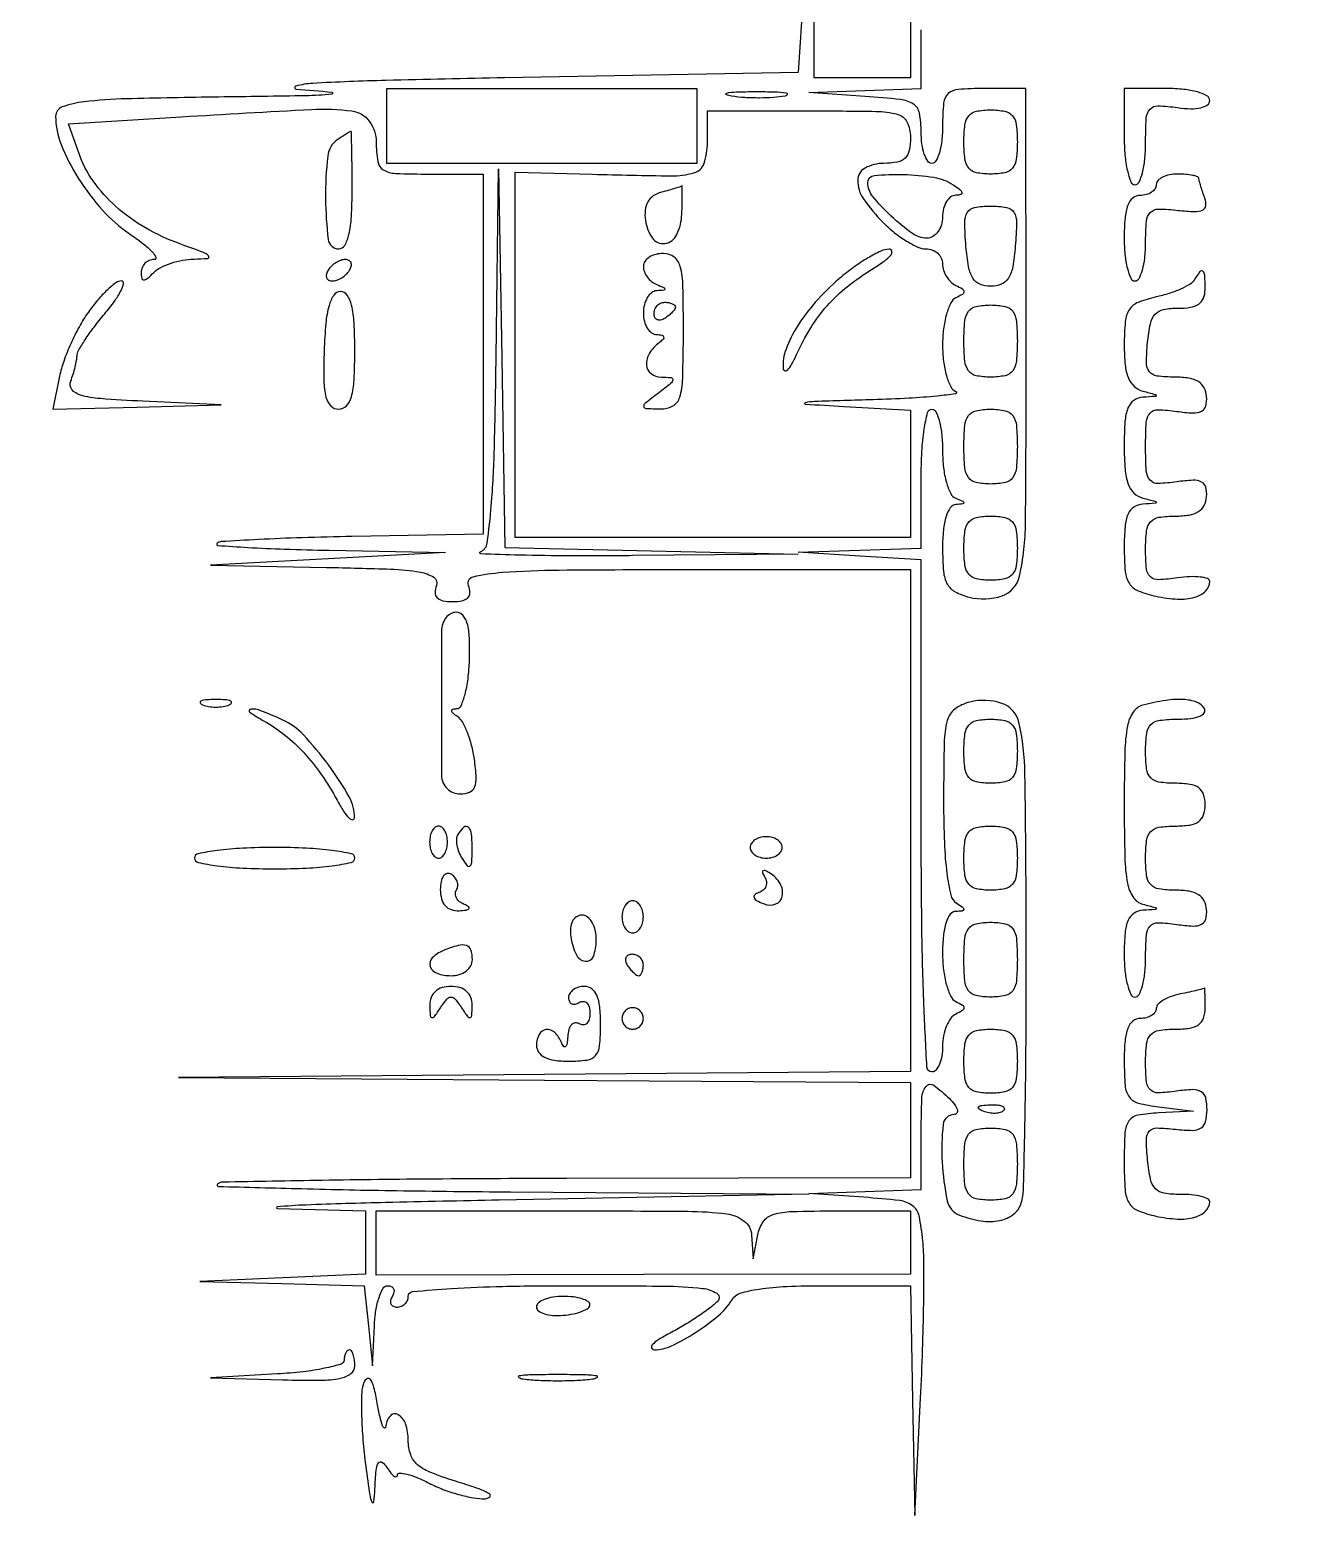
# Model space of a CAD drawing. Extents: x 23 to 255, y 40 to 184.
# Drawn here: x 128.56 to 138.64, y 136.84 to 148.77 of the extents above; entities that cross this region are included whole.
import ezdxf

# ---------------------------------------------------------------- set-up
doc = ezdxf.new("R2010")
doc.units = 0
doc.header["$MEASUREMENT"] = 0

msp = doc.modelspace()

# ---------------------------------------------------------------- linework, layer by layer
for points in [[(207.919475, 175.632891, 0.000007), (191.762556, 175.634099, 0.00002), (173.0434, 175.634494, 0.000013), (151.49745, 175.633531), (95.9364, 175.6296)], [(134.666663, 148.832006), (134.6409, 148.4307), (132.3144, 148.388322, 0.001812), (131.376456, 148.367837, 0.007068), (130.79683, 148.344875, 0.057372), (130.662286, 148.322008, 0.838132), (130.6647, 148.299597, -0.008684), (130.94675, 148.275355, -0.901934), (130.946749, 148.259135, -0.021417), (130.740838, 148.246739, -0.001026), (130.05135, 148.236225, 0.002885), (129.321576, 148.222382, 0.023194), (128.98674, 148.19853, 0.056655), (128.813183, 148.157767, 0.316726), (128.7612, 148.083936, 0.096512), (128.804748, 147.860427, 0.043852), (128.940888, 147.59407, 0.042803), (129.131224, 147.34145, 0.060747), (129.342829, 147.156534, -0.014929), (129.452434, 147.077172, -0.036493), (129.526661, 147.010811, -0.093403), (129.554466, 146.968561, -0.535509), (129.542239, 146.9502, 0.096371), (129.502453, 146.94246, 0.097278), (129.46862, 146.920378, 0.098547), (129.445968, 146.88742, 0.101772), (129.438, 146.84868, 0.051663), (129.442756, 146.802776, 0.354955), (129.45915, 146.78946, 0.180052), (129.486952, 146.799807, 0.018208), (129.53952, 146.84868, -0.079815), (129.593771, 146.887913, -0.036649), (129.674589, 146.921469, -0.035096), (129.766726, 146.945008, -0.040709), (129.85677, 146.953913, 0.018193), (129.965265, 146.959734, 0.620691), (129.972494, 146.978379, 0.118235), (129.931133, 147.006328, 0.004096), (129.747229, 147.073602, -0.04518), (129.472068, 147.200729, -0.05205), (129.238036, 147.370328, -0.055919), (129.058282, 147.572012, -0.07032), (128.943759, 147.794243), (128.863194, 148.025352), (129.755958, 148.079976, -0.002322), (130.787722, 148.138298, -0.045075), (131.107001, 148.126075, -0.203212), (131.244534, 148.045618, -0.161511), (131.2992, 147.8808, 0.0387), (131.31113, 147.726892, 0.222479), (131.3556, 147.66084, 0.126045), (131.451481, 147.632264, 0.009722), (131.7222, 147.627), (132.1452, 147.627), (132.1452, 146.202409), (132.1452, 144.777817), (131.110148, 144.758456, 0.003239), (130.710752, 144.748397, 0.005117), (130.368406, 144.734047, 0.001502), (130.072335, 144.717708, 0.183846), (130.038548, 144.702548, 0.643167), (130.044199, 144.687429, 0.002496), (130.284029, 144.671824, 0.00669), (130.573888, 144.658305, 0.00378), (130.92555, 144.649277), (131.8491, 144.632554), (130.9185, 144.5814), (129.9879, 144.530246), (130.906401, 144.513523, -0.004146), (131.41304, 144.500096, -0.032225), (131.648277, 144.47668, -0.103006), (131.75483, 144.435483, -0.354576), (131.776206, 144.3699, 0.089031), (131.765376, 144.313223, 0.20183), (131.781541, 144.273569, 0.151546), (131.826132, 144.250094, 0.04598), (131.903106, 144.243, 0.04598), (131.980081, 144.250094, 0.151546), (132.024672, 144.273569, 0.20183), (132.040837, 144.313223, 0.089031), (132.030006, 144.3699, -0.456335), (132.067383, 144.440006, -0.037854), (132.298476, 144.474718, -0.016446), (132.748018, 144.492949, -0.001911), (133.755255, 144.4968), (135.5292, 144.4968), (135.5292, 142.509811), (135.5292, 140.522821), (132.63165, 140.499413), (129.7341, 140.476004), (132.63165, 140.456002), (135.5292, 140.436), (135.5292, 140.058792), (135.5292, 139.681583), (132.806821, 139.677013, 0.001415), (131.760107, 139.672293, 0.002307), (130.872033, 139.661677, 0.000304), (130.083022, 139.648123, 0.194295), (130.043221, 139.631221, 0.65816), (130.049999, 139.614192, 0.000451), (130.707873, 139.59647, 0.002826), (131.460935, 139.581122, 0.00165), (132.36375, 139.570806), (134.7255, 139.551611), (132.2721, 139.5054, 0.001211), (131.373833, 139.486303, 0.003391), (130.744409, 139.467125, 0.014579), (130.516243, 139.451953, 0.940295), (130.51665, 139.439994), (131.2146, 139.4208), (131.2146, 139.170559), (131.2146, 138.920317), (130.55895, 138.891484), (129.9033, 138.862651), (130.553843, 138.845625), (131.204386, 138.8286), (131.237572, 138.51135), (131.270757, 138.1941), (131.284978, 138.51135, -0.026623), (131.296933, 138.632903, -0.041269), (131.32134, 138.735408, -0.049471), (131.353274, 138.807864, -0.27053), (131.388793, 138.8286, -0.108972), (131.418821, 138.821977, -0.182303), (131.436709, 138.803749, -0.161196), (131.439341, 138.776326, -0.082592), (131.4261, 138.744, 0.082592), (131.412859, 138.711674, 0.161196), (131.415491, 138.684251, 0.182303), (131.433379, 138.666023, 0.108972), (131.463407, 138.6594, 0.093332), (131.497607, 138.66584, 0.09642), (131.526682, 138.684251, 0.099167), (131.546142, 138.71172, 0.105053), (131.553, 138.744, -0.387722), (131.587508, 138.781811, -0.006413), (131.895932, 138.80606, -0.011495), (132.299728, 138.823289, -0.004913), (132.840129, 138.8286, -0.002395), (133.575125, 138.825079, -0.023751), (133.883152, 138.807479, -0.115037), (133.996718, 138.768119, -0.483299), (134.003379, 138.706517, -0.033782), (133.938355, 138.650564, -0.013073), (133.841336, 138.581756, -0.012873), (133.731952, 138.512416, -0.015539), (133.6257, 138.453238, 0.019013), (133.536168, 138.402554, 0.065122), (133.484414, 138.360428, 0.299382), (133.479988, 138.335504, 0.298614), (133.501126, 138.321521, 0.113203), (133.636698, 138.352039, 0.031336), (133.828402, 138.459147, 0.032327), (134.009487, 138.593074, 0.080528), (134.116354, 138.717744, -0.184304), (134.182037, 138.768545, -0.036307), (134.330055, 138.801837, -0.02718), (134.547766, 138.822429, -0.00999), (134.856604, 138.8286), (135.5292, 138.8286), (135.545923, 137.91915), (135.562646, 137.0097), (135.609373, 137.9403, 0.004381), (135.625085, 138.319542, 0.004727), (135.633667, 138.689516, 0.004472), (135.635188, 139.006967, 0.022563), (135.626458, 139.184023, 0.026866), (135.59712, 139.380659, 0.185197), (135.545533, 139.461485, 0.13111), (135.443773, 139.501629, 0.011123), (135.161158, 139.527924), (134.7255, 139.558701), (135.16965, 139.57435), (135.6138, 139.59), (135.6138, 140.013, -0.009152), (135.619289, 140.312834, -0.153732), (135.652144, 140.405219, -0.407189), (135.713276, 140.4145, -0.040693), (135.837386, 140.3091, -0.034046), (135.879974, 140.26028, -0.093008), (135.900383, 140.219477, -0.226652), (135.896046, 140.193829, -0.244067), (135.873643, 140.1822, 0.384073), (135.787547, 140.104622, 0.039589), (135.780153, 139.807188, 0.038192), (135.820419, 139.500691, 0.254653), (135.916819, 139.387551, 0.052537), (136.088157, 139.341709, 0.088052), (136.236781, 139.344563, 0.117631), (136.346075, 139.39456, 0.157521), (136.406792, 139.48425, 0.064554), (136.423948, 139.594994, 0.001396), (136.436006, 140.143536, 0.003178), (136.444255, 140.786355, 0.002137), (136.445871, 141.520729, 0.002659), (136.435826, 142.879717, 0.053895), (136.386381, 143.288412, 0.259612), (136.251168, 143.437663, 0.144136), (135.998541, 143.447874, 0.100256), (135.880538, 143.391489, 0.168731), (135.820041, 143.301309, 0.05951), (135.795867, 143.126864, 0.004705), (135.79146, 142.658578, 0.009425), (135.797569, 142.334498, 0.022063), (135.817373, 142.092988, 0.024407), (135.847759, 141.920869, 0.197773), (135.89298, 141.856724, -0.016), (135.942111, 141.823239, -0.256603), (135.950348, 141.805662, -0.364595), (135.939122, 141.793932, -0.023982), (135.88875, 141.790895, 0.235539), (135.844489, 141.768139, 0.081543), (135.810983, 141.702264, 0.053138), (135.789676, 141.598026, 0.023867), (135.783, 141.45825, 0.029693), (135.790758, 141.327724, 0.03807), (135.81405, 141.2097, 0.041955), (135.84791, 141.118307, 0.175648), (135.88875, 141.07755, -0.029131), (135.940142, 141.049816, -0.260055), (135.9522, 141.0282, -0.260055), (135.940142, 141.006584, -0.029131), (135.88875, 140.97885, 0.128732), (135.848207, 140.945205, 0.056878), (135.814064, 140.883939, 0.051009), (135.790839, 140.806917, 0.047769), (135.783, 140.72505, -0.039486), (135.776808, 140.646764, -0.058687), (135.758149, 140.580657, -0.077179), (135.730779, 140.535653, -0.221088), (135.6984, 140.5206, -0.398671), (135.65917, 140.557791, -0.002906), (135.635833, 141.048295, -0.007474), (135.618933, 141.679209, -0.002958), (135.6138, 142.546778), (135.6138, 144.572956), (135.12735, 144.603482), (134.6409, 144.634007), (135.12735, 144.650003), (135.6138, 144.666), (135.6138, 145.2159, -0.013867), (135.619752, 145.430494, -0.024301), (135.638204, 145.607175, -0.022017), (135.664515, 145.739227, -0.345347), (135.6984, 145.7658, -0.293108), (135.731131, 145.744809, -0.045113), (135.758149, 145.668466, -0.038411), (135.776874, 145.561432, -0.024107), (135.783, 145.43445, 0.028929), (135.790626, 145.30276, 0.039986), (135.813624, 145.186697, 0.045662), (135.847386, 145.098819, 0.184347), (135.88875, 145.060429, -0.009076), (135.94457, 145.036718, -0.295955), (135.9522, 145.024956, -0.382689), (135.944027, 145.015842, -0.011437), (135.88875, 145.011079, 0.23156), (135.844674, 144.985949, 0.074851), (135.81121, 144.916338, 0.050797), (135.789768, 144.809004, 0.023921), (135.783, 144.667612, 0.021043), (135.790831, 144.481614, 0.10351), (135.820751, 144.381516, 0.148456), (135.882455, 144.320559, 0.059731), (135.994311, 144.277788, 0.145281), (136.253893, 144.288863, 0.261102), (136.391781, 144.44331, 0.052507), (136.440028, 144.868089, 0.002471), (136.444696, 146.3108), (136.441295, 148.3038), (136.112147, 148.3038, 0.016914), (135.906176, 148.296831, 0.167785), (135.827661, 148.263624, 0.189214), (135.791269, 148.19094, 0.022552), (135.783, 148.0077, -0.027026), (135.776863, 147.894242, -0.042582), (135.758149, 147.798579, -0.052312), (135.73103, 147.731235, -0.277684), (135.6984, 147.7116, -0.252266), (135.665904, 147.72911, -0.063911), (135.638651, 147.784855, -0.049617), (135.619959, 147.865449, -0.0322), (135.6138, 147.960979, 0.046017), (135.60008, 148.109742, 0.208872), (135.552346, 148.180152, 0.113912), (135.448914, 148.216317, 0.009919), (135.16965, 148.241429), (134.7255, 148.272501), (135.16965, 148.28815), (135.6138, 148.3038), (135.6138, 148.7691, -0.011748)]]:
    msp.add_lwpolyline(points, format="xyb")
for points in [[(135.5292, 148.8114), (135.5292, 148.3884), (135.1485, 148.3884), (134.7678, 148.3884), (134.7678, 148.8114), (134.7678, 149.2344), (135.1485, 149.2344), (135.5292, 149.2344)], [(133.8372, 148.0077), (133.8372, 147.7116), (132.6105, 147.7116), (131.3838, 147.7116), (131.3838, 148.0077), (131.3838, 148.3038), (132.6105, 148.3038), (133.8372, 148.3038)]]:
    msp.add_lwpolyline(points, close=True)
for points in [[(134.536313, 148.244247, -0.031163), (134.447125, 148.232738, -0.015827), (134.334017, 148.228848, -0.015659), (134.216647, 148.232204, -0.022548), (134.113313, 148.243093, -0.075924), (134.070842, 148.256307, -0.720633), (134.072439, 148.268402, -0.040183), (134.151211, 148.277127, -0.006817), (134.3025, 148.279603, -0.00738), (134.454533, 148.277774, -0.030832), (134.54567, 148.269694, -0.49082), (134.552551, 148.257339, -0.248898)], [(137.2212, 147.9231, 0.020945), (137.227315, 147.777186, 0.033738), (137.246051, 147.654231, 0.036969), (137.272932, 147.564991, 0.31052), (137.3058, 147.5424, 0.290017), (137.338509, 147.563115, 0.04656), (137.365549, 147.637501, 0.039243), (137.384272, 147.742082, 0.024682), (137.3904, 147.866148, -0.014306), (137.39618, 148.068104, -0.168501), (137.425697, 148.13969, -0.22433), (137.489124, 148.166843, -0.027223), (137.6442, 148.152646, 0.029763), (137.747729, 148.143697, 0.061942), (137.828231, 148.151532, 0.09802), (137.87961, 148.17424, 0.244511), (137.898, 148.209598, 0.276602), (137.875758, 148.246727, 0.055025), (137.800873, 148.276762, 0.042935), (137.692221, 148.297172, 0.024971), (137.5596, 148.3038), (137.2212, 148.3038)], [(135.5292, 147.919255, -0.047481), (135.519235, 147.814551, -0.15236), (135.486508, 147.753515, -0.149797), (135.424481, 147.721315, -0.045395), (135.3177, 147.7116, 0.122634), (135.169189, 147.674619, 0.275279), (135.111124, 147.578936, 0.155075), (135.15714, 147.429916, 0.044578), (135.313855, 147.242455, 0.028546), (135.40296, 147.162981, 0.030224), (135.498917, 147.095799, 0.031702), (135.588026, 147.048611, 0.106302), (135.652255, 147.0348, -0.0905), (135.70217, 147.025691, -0.095522), (135.744594, 146.999594, -0.099673), (135.77298, 146.960675, -0.108288), (135.783, 146.91495, 0.079041), (135.790875, 146.865445, 0.060848), (135.814064, 146.815809, 0.061238), (135.848309, 146.773541, 0.08292), (135.88875, 146.74575, -0.029131), (135.940142, 146.718016, -0.260055), (135.9522, 146.6964, -0.260055), (135.940142, 146.674784, -0.029131), (135.88875, 146.64705, 0.173653), (135.847945, 146.606642, 0.042679), (135.814064, 146.516933, 0.038619), (135.790766, 146.401171, 0.030361), (135.783, 146.2734, 0.029973), (135.79069, 146.14523, 0.040199), (135.81383, 146.031204, 0.045539), (135.847659, 145.944393, 0.183176), (135.88875, 145.906429, -0.760683), (135.886709, 145.888502, -0.014264), (135.739775, 145.869542, -0.011762), (135.518122, 145.852603, -0.005645), (135.2331, 145.840778, 0.000635), (134.768539, 145.826167, 0.047872), (134.694283, 145.816581, 0.865148), (134.695103, 145.806319, 0.001976), (135.00045, 145.787762), (135.5292, 145.757726), (135.5292, 145.254163), (135.5292, 144.7506), (133.9641, 144.7506), (132.399, 144.7506), (132.399, 146.196265), (132.399, 147.64193), (133.01235, 147.625407, 0.003328), (133.63296, 147.612821, 0.070986), (133.814848, 147.636251, 0.248901), (133.894711, 147.711814, 0.081473), (133.9218, 147.876955), (133.9218, 148.126909), (134.7255, 148.126909, -0.003459), (135.255089, 148.123245, -0.059823), (135.426192, 148.100294, -0.21866), (135.501336, 148.039106, -0.114715)], [(136.3752, 147.8808, -0.030103), (136.366974, 147.74429, -0.144586), (136.336425, 147.67353, -0.173074), (136.275747, 147.637708, -0.047675), (136.1637, 147.627, -0.047675), (136.051653, 147.637708, -0.173074), (135.990975, 147.67353, -0.144586), (135.960426, 147.74429, -0.030103), (135.9522, 147.8808, -0.030103), (135.960426, 148.01731, -0.144586), (135.990975, 148.08807, -0.173074), (136.051653, 148.123892, -0.047675), (136.1637, 148.1346, -0.047675), (136.275747, 148.123892, -0.173074), (136.336425, 148.08807, -0.144586), (136.366974, 148.01731, -0.030103)], [(130.994932, 147.900655, 0.221398), (130.914937, 147.768622, 0.029422), (130.898154, 147.434144, 0.028382), (130.919516, 147.10818, 0.378862), (131.002459, 147.0348, 0.271916), (131.049907, 147.062664, 0.071125), (131.082864, 147.148449, 0.042143), (131.102943, 147.290366, 0.01408), (131.10885, 147.5001, 0.00213), (131.10809, 147.678431, 0.003567), (131.105744, 147.828338, 0.000516), (131.102598, 147.960374, 0.442931), (131.098275, 147.964105, 0.104605), (131.091193, 147.961676, 0.002958), (131.063556, 147.944932, 0.005906), (131.031245, 147.924565, 0.004012)], [(133.479592, 144.644631), (134.6409, 144.618513), (133.3296, 144.606636, -0.002987), (132.833831, 144.605106, -0.005662), (132.434558, 144.610782, -0.003554), (132.126932, 144.620828, -0.807964), (132.12405, 144.637429, 0.2693), (132.178131, 144.706947, 0.013504), (132.210421, 145.004699, 0.013556), (132.234582, 145.452453, 0.00351), (132.248869, 146.1747), (132.267938, 147.6693), (132.293111, 146.170025), (132.318285, 144.670749)], [(133.557304, 147.48313, 0.086711), (133.493265, 147.45403, 0.113892), (133.44989, 147.406952, 0.103419), (133.428933, 147.341882, 0.061819), (133.430404, 147.260294, 0.118162), (133.486377, 147.118816, 0.289895), (133.585304, 147.077629, 0.244618), (133.679758, 147.149377, 0.101516), (133.718837, 147.30975, 0.003295), (133.721503, 147.398299, 0.005875), (133.722359, 147.471176, 0.002209), (133.722093, 147.531385, 0.690321), (133.718837, 147.532586, -0.137347), (133.711186, 147.527553, -0.002941), (133.667865, 147.51401, -0.00655), (133.616554, 147.499033, -0.004344)], [(135.8676, 147.5424, -0.021149), (135.920209, 147.505156, -0.167501), (135.936337, 147.480569, -0.405416), (135.927236, 147.464735, -0.066727), (135.88875, 147.459095, 0.156456), (135.848411, 147.445609, 0.095937), (135.814064, 147.408478, 0.078496), (135.790874, 147.353399, 0.060533), (135.783, 147.2886, -0.071379), (135.773722, 147.223939, -0.086688), (135.746691, 147.169103, -0.100336), (135.706531, 147.132442, -0.135793), (135.659396, 147.1194, -0.156998), (135.543974, 147.156558, -0.032471), (135.376964, 147.293788, -0.03185), (135.229548, 147.450648, -0.17441), (135.1908, 147.558352, -0.387083), (135.242995, 147.615671, -0.029277), (135.471444, 147.623664, -0.034038), (135.714046, 147.601376, -0.103889)], [(137.475, 147.5424, -0.148195), (137.465223, 147.510137, -0.098894), (137.437723, 147.482651, -0.082425), (137.396614, 147.464119, -0.064853), (137.3481, 147.4578, 0.176579), (137.290162, 147.43668, 0.128937), (137.250281, 147.38025, 0.069535), (137.227679, 147.27914, 0.020272), (137.2212, 147.1194, 0.023598), (137.227324, 146.989713, 0.037669), (137.246051, 146.880405, 0.04382), (137.273049, 146.802239, 0.295869), (137.3058, 146.781, 0.276888), (137.338425, 146.800567, 0.052681), (137.365549, 146.867494, 0.042798), (137.384262, 146.962624, 0.02718), (137.3904, 147.075448, -0.018527), (137.39703, 147.254302, -0.177013), (137.427976, 147.322771, -0.204876), (137.493347, 147.349776, -0.025879), (137.649217, 147.339761, 0.018877), (137.777989, 147.329675, 0.114335), (137.843331, 147.342057, 0.268325), (137.868139, 147.375972, 0.118971), (137.860717, 147.432932, -0.008765), (137.842601, 147.482736, -0.010391), (137.827299, 147.53041, -0.009324), (137.816018, 147.570994, -0.063207), (137.8134, 147.591619, 0.31754), (137.803673, 147.605392, 0.033708), (137.763698, 147.616607, 0.031851), (137.709054, 147.624444, 0.019696), (137.6442, 147.627, 0.048028), (137.579446, 147.620766, 0.068025), (137.524703, 147.602149, 0.088204), (137.487815, 147.574707, 0.191087)], [(136.359157, 147.05595, -0.022274), (136.338409, 146.893614, -0.095417), (136.304024, 146.802788, -0.158097), (136.248453, 146.755503, -0.098171), (136.1637, 146.7387, -0.098171), (136.078947, 146.755503, -0.158097), (136.023376, 146.802788, -0.095417), (135.988991, 146.893614, -0.022274), (135.968243, 147.05595, -0.015897), (135.958623, 147.245226, -0.14377), (135.980215, 147.324291, -0.216152), (136.037067, 147.362594, -0.041803), (136.1637, 147.3732, -0.041803), (136.290333, 147.362594, -0.216152), (136.347185, 147.324291, -0.14377), (136.368777, 147.245226, -0.015897)], [(130.9185, 146.8656, 0.076764), (130.90481, 146.83325, 0.154201), (130.906424, 146.805851, 0.186277), (130.92277, 146.787704, 0.117858), (130.950814, 146.781, 0.085235), (130.987042, 146.787221, 0.053414), (131.025922, 146.805851, 0.051777), (131.061427, 146.833238, 0.064269), (131.0877, 146.8656, 0.076764), (131.10139, 146.89795, 0.154201), (131.099776, 146.925349, 0.186277), (131.08343, 146.943496, 0.117858), (131.055386, 146.9502, 0.085235), (131.019158, 146.943979, 0.053414), (130.980278, 146.925349, 0.051777), (130.944773, 146.897962, 0.064269)], [(133.4142, 146.896821, 0.092883), (133.422084, 146.854746, 0.065508), (133.445264, 146.812446, 0.063585), (133.479521, 146.77634, 0.075428), (133.51995, 146.752429, -0.009076), (133.57577, 146.728718, -0.295955), (133.5834, 146.716956, -0.382689), (133.575227, 146.707842, -0.011437), (133.51995, 146.703079, 0.152397), (133.479587, 146.68763, 0.090607), (133.445264, 146.648659, 0.075361), (133.422077, 146.592397, 0.060192), (133.4142, 146.5272, 0.060533), (133.422074, 146.462401, 0.078496), (133.445264, 146.407322, 0.095937), (133.479611, 146.370191, 0.156456), (133.51995, 146.356705, -0.04656), (133.559562, 146.352518, -0.268886), (133.574732, 146.339113, -0.273631), (133.570504, 146.31951, -0.047673), (133.5411, 146.293255, 0.093315), (133.462647, 146.209222, 0.157279), (133.438732, 146.116715, 0.216934), (133.475289, 146.047556, 0.165816), (133.55727, 146.0196, -0.024793), (133.633682, 146.015809, -0.434721), (133.647177, 145.998111, -0.182507), (133.630056, 145.96887, -0.008124), (133.53612, 145.895391, 0.005122), (133.4272, 145.81124, 0.259902), (133.417215, 145.787235, 0.367859), (133.433415, 145.772098, 0.007853), (133.550695, 145.768491, 0.130313), (133.648407, 145.792829, 0.197824), (133.702519, 145.86017, 0.065023), (133.725816, 146.007872, 0.005887), (133.731357, 146.382171, 0.006453), (133.727825, 146.739692, 0.056964), (133.706353, 146.895914, 0.167189), (133.657716, 146.969874, 0.165942), (133.573712, 146.998543, 0.061905), (133.512719, 146.990962, 0.080267), (133.461057, 146.968662, 0.097836), (133.426478, 146.935616, 0.154464)], [(134.966683, 146.799874, 0.031938), (134.778411, 146.614801, 0.042583), (134.634309, 146.423264, 0.049287), (134.544135, 146.241895, 0.106537), (134.520871, 146.088612, 0.284922), (134.533755, 146.070442, 0.309202), (134.55477, 146.074721, 0.067717), (134.587993, 146.119818, 0.019472), (134.626621, 146.197633, -0.033185), (134.73905, 146.409344, -0.043226), (134.870207, 146.585164, -0.042651), (135.031132, 146.737573, -0.031064), (135.2331, 146.878994, 0.019939), (135.322545, 146.938705, 0.062722), (135.375069, 146.98801, 0.251497), (135.380903, 147.016943, 0.334839), (135.36, 147.032208, 0.105989), (135.294193, 147.017033, 0.023939), (135.192117, 146.963152, 0.02377), (135.077991, 146.888203, 0.021092)], [(137.775123, 146.787509, -0.122871), (137.740536, 146.753789, -0.027635), (137.666768, 146.716045, -0.027053), (137.574358, 146.680883, -0.023326), (137.47403, 146.653887, 0.039207), (137.332483, 146.610941, 0.154199), (137.262388, 146.55438, 0.125), (137.229506, 146.460577, 0.022116), (137.2212, 146.272881, 0.024279), (137.228821, 146.116022, 0.072386), (137.254485, 146.011882, 0.112152), (137.300486, 145.945994, 0.121165), (137.36925, 145.908717, -0.001923), (137.468755, 145.882304, -0.339035), (137.475, 145.874153, -0.392517), (137.468565, 145.867219, -0.002113), (137.36925, 145.860214, 0.136893), (137.297019, 145.834802, 0.14927), (137.251265, 145.776341, 0.07576), (137.227475, 145.668169, 0.016315), (137.2212, 145.475903, 0.018745), (137.228191, 145.289483, 0.067374), (137.252896, 145.1733, 0.114989), (137.29863, 145.102423, 0.129003), (137.36925, 145.062717, -0.001923), (137.468755, 145.036304, -0.339035), (137.475, 145.028153, -0.392517), (137.468565, 145.021219, -0.002113), (137.36925, 145.014214, 0.127704), (137.298282, 144.990678, 0.14793), (137.252416, 144.936535, 0.082167), (137.227937, 144.838674, 0.02029), (137.2212, 144.672722, 0.021178), (137.229337, 144.480684, 0.123637), (137.261928, 144.38576, 0.155897), (137.331685, 144.328801, 0.039829), (137.472936, 144.285753, 0.040566), (137.643903, 144.262511, 0.080715), (137.779405, 144.277073, 0.125503), (137.865557, 144.326153, 0.203559), (137.898, 144.402541, 0.326462), (137.881446, 144.425192, 0.050004), (137.823446, 144.437473, 0.039932), (137.741496, 144.439843, 0.023709), (137.6442, 144.430246, -0.024776), (137.493634, 144.415719, -0.196082), (137.428938, 144.438648, -0.189924), (137.397579, 144.500757, -0.02305), (137.3904, 144.656398, -0.027839), (137.398613, 144.8038, -0.155953), (137.430483, 144.875024, -0.174884), (137.495574, 144.910109, -0.037044), (137.626197, 144.9198, 0.038888), (137.735591, 144.928321, 0.100388), (137.809492, 144.955765, 0.135344), (137.853823, 145.003729, 0.100794), (137.873564, 145.073404, 0.082422), (137.866854, 145.148357, 0.217179), (137.833673, 145.189265, 0.128885), (137.765969, 145.20336, 0.02366), (137.637767, 145.190702, -0.028813), (137.488435, 145.177509, -0.22255), (137.425708, 145.204582, -0.167674), (137.396313, 145.275464, -0.015217), (137.3904, 145.4697, -0.015217), (137.396313, 145.663936, -0.167674), (137.425708, 145.734818, -0.22255), (137.488435, 145.761891, -0.028813), (137.637767, 145.748698, 0.02366), (137.765969, 145.73604, 0.128885), (137.833673, 145.750135, 0.217179), (137.866854, 145.791043, 0.082422), (137.873564, 145.865996, 0.101649), (137.853585, 145.936058, 0.136917), (137.808729, 145.983964, 0.099694), (137.733473, 146.011212, 0.037182), (137.620837, 146.0196, -0.031232), (137.481791, 146.028294, -0.198306), (137.421481, 146.062539, -0.169653), (137.397653, 146.13285, -0.021693), (137.40619, 146.29455, -0.027822), (137.428788, 146.442323, -0.130643), (137.467155, 146.518381, -0.165134), (137.532941, 146.55574, -0.051986), (137.647221, 146.56551, 0.043002), (137.74586, 146.572163, 0.113173), (137.811306, 146.598204, 0.147921), (137.848574, 146.644955, 0.095108), (137.861743, 146.71356, 0.010602), (137.859348, 146.826474, 0.208375), (137.84447, 146.857019, 0.430938), (137.821131, 146.854509, 0.024082)], [(129.02007, 146.53432, 0.029539), (128.94898, 146.420858, 0.019692), (128.880687, 146.283457, 0.019852), (128.824808, 146.144443, 0.036292), (128.792234, 146.02672), (128.74005, 145.7658), (129.406275, 145.78261), (130.0725, 145.79942), (129.45158, 145.828769, -0.006797), (129.115699, 145.849224, -0.04945), (128.956778, 145.877035, -0.16228), (128.890135, 145.922025, -0.261111), (128.88053, 145.988078, 0.016101), (128.89962, 146.043057, 0.014747), (128.915751, 146.100775, 0.014938), (128.927083, 146.153132, 0.045852), (128.9304, 146.189228, -0.13286), (128.941524, 146.230352, -0.013886), (128.994737, 146.315967, -0.016444), (129.065541, 146.415825, -0.012464), (129.14942, 146.520709, 0.018335), (129.227461, 146.620676, 0.038726), (129.278735, 146.70454, 0.068985), (129.298362, 146.761173, 0.47281), (129.282081, 146.781, 0.16259), (129.238071, 146.7663, 0.027645), (129.169492, 146.708538, 0.027675), (129.09365, 146.628773, 0.021523)], [(130.887101, 146.2311, 0.011196), (130.884647, 145.992318, 0.057023), (130.901323, 145.860715, 0.1328), (130.939223, 145.791996, 0.203419), (131.000948, 145.7658, 0.205519), (131.062871, 145.792375, 0.122979), (131.102984, 145.863207, 0.055741), (131.124391, 145.996548, 0.011955), (131.13, 146.2311, 0.013274), (131.124194, 146.44978, 0.046751), (131.103675, 146.588809, 0.088542), (131.068352, 146.668638, 0.249383), (131.016153, 146.6964, 0.249524), (130.963715, 146.668494, 0.080705), (130.925714, 146.585984, 0.045391), (130.90017, 146.445478, 0.014112)], [(133.668, 146.574493, -0.151918), (133.662455, 146.556665, -0.038439), (133.643149, 146.532786, -0.035638), (133.615783, 146.507657, -0.029505), (133.5834, 146.4849, -0.082592), (133.551074, 146.471659, -0.161196), (133.523651, 146.474291, -0.182303), (133.505423, 146.492179, -0.108972), (133.4988, 146.522207, -0.093332), (133.50524, 146.556407, -0.09642), (133.523651, 146.585482, -0.099167), (133.55112, 146.604942, -0.105053), (133.5834, 146.6118, -0.042167), (133.615789, 146.609064, -0.061769), (133.643149, 146.600841, -0.081139), (133.661701, 146.588759, -0.210953)], [(136.3752, 146.305125, -0.023198), (136.367828, 146.146321, -0.137041), (136.338383, 146.069302, -0.185514), (136.278254, 146.031067, -0.049925), (136.1637, 146.0196, -0.049925), (136.049146, 146.031067, -0.185514), (135.989017, 146.069302, -0.137041), (135.959572, 146.146321, -0.023198), (135.9522, 146.305125, -0.023198), (135.959572, 146.463929, -0.137041), (135.989017, 146.540947, -0.185514), (136.049146, 146.579183, -0.049925), (136.1637, 146.59065, -0.049925), (136.278254, 146.579183, -0.185514), (136.338383, 146.540947, -0.137041), (136.367828, 146.463929, -0.023198)], [(136.3752, 145.4697, -0.021436), (136.368067, 145.303412, -0.13443), (136.338943, 145.22436, -0.189121), (136.278944, 145.185331, -0.050766), (136.1637, 145.1736, -0.050766), (136.048456, 145.185331, -0.189121), (135.988457, 145.22436, -0.13443), (135.959333, 145.303412, -0.021436), (135.9522, 145.4697, -0.021436), (135.959333, 145.635988, -0.13443), (135.988457, 145.71504, -0.189121), (136.048456, 145.754069, -0.050766), (136.1637, 145.7658, -0.050766), (136.278944, 145.754069, -0.189121), (136.338943, 145.71504, -0.13443), (136.368067, 145.635988, -0.021436)], [(136.3752, 144.666, -0.030103), (136.366974, 144.52949, -0.144586), (136.336425, 144.45873, -0.173074), (136.275747, 144.422908, -0.047675), (136.1637, 144.4122, -0.047675), (136.051653, 144.422908, -0.173074), (135.990975, 144.45873, -0.144586), (135.960426, 144.52949, -0.030103), (135.9522, 144.666, -0.030103), (135.960426, 144.80251, -0.144586), (135.990975, 144.87327, -0.173074), (136.051653, 144.909092, -0.047675), (136.1637, 144.9198, -0.047675), (136.275747, 144.909092, -0.173074), (136.336425, 144.87327, -0.144586), (136.366974, 144.80251, -0.030103)], [(131.816705, 144.01035, 0.000633), (131.816467, 143.927435, 0.000131), (131.816273, 143.781533, 0.000138), (131.816139, 143.612103, 0.00013), (131.816094, 143.4393, 0.00013), (131.816139, 143.266497, 0.000138), (131.816273, 143.097067, 0.000131), (131.816467, 142.951165, 0.000633), (131.816705, 142.86825, 0.094291), (131.828001, 142.810185, 0.103222), (131.859706, 142.762411, 0.102761), (131.908004, 142.731154, 0.092658), (131.966606, 142.7202, 0.098325), (132.038746, 142.734525, 0.202275), (132.078487, 142.77473, 0.110304), (132.091007, 142.851968, 0.020774), (132.076561, 142.99515, 0.027733), (132.054581, 143.10496, 0.030961), (132.021149, 143.207591, 0.032526), (131.982049, 143.29025, 0.120583), (131.943163, 143.332255, -0.028943), (131.907243, 143.359098, -0.19583), (131.897115, 143.378346, -0.363484), (131.905898, 143.391192, -0.06487), (131.93695, 143.395705, 0.295367), (131.971805, 143.418999, 0.037657), (132.002641, 143.50845, 0.034331), (132.026098, 143.631709, 0.021707), (132.037217, 143.7777, 0.016698), (132.037077, 143.956261, 0.058031), (132.019844, 144.070194, 0.112354), (131.985489, 144.134633, 0.217646), (131.933475, 144.1584, 0.126437), (131.889127, 144.147003, 0.100307), (131.851258, 144.11491, 0.089441), (131.825691, 144.066911, 0.076872)], [(129.92445, 143.425571, 0.057986), (129.972673, 143.412345, 0.037979), (130.0302, 143.407969, 0.037979), (130.087727, 143.412345, 0.057986), (130.13595, 143.425571, 0.174857), (130.153664, 143.441415, 0.447206), (130.148508, 143.455707, 0.078554), (130.105616, 143.465603, 0.017491), (130.0302, 143.468242, 0.017491), (129.954784, 143.465603, 0.078554), (129.911892, 143.455707, 0.447206), (129.906736, 143.441415, 0.174857)], [(137.36925, 143.423283, 0.185331), (137.292131, 143.367981, 0.099423), (137.247623, 143.257822, 0.040556), (137.226142, 143.053449, 0.005914), (137.2212, 142.6356, 0.005914), (137.226142, 142.217751, 0.040556), (137.247623, 142.013378, 0.099423), (137.292131, 141.903219, 0.185331), (137.36925, 141.847917, -0.001923), (137.468755, 141.821504, -0.339035), (137.475, 141.813353, -0.392517), (137.468565, 141.806419, -0.002113), (137.36925, 141.799414, 0.129135), (137.298061, 141.775582, 0.148296), (137.252216, 141.720761, 0.081121), (137.227856, 141.621272, 0.019562), (137.2212, 141.4512, 0.023598), (137.227324, 141.321513, 0.037669), (137.246051, 141.212205, 0.04382), (137.273049, 141.134039, 0.295869), (137.3058, 141.1128, 0.282171), (137.338457, 141.132824, 0.050225), (137.365549, 141.2026, 0.041363), (137.384266, 141.30136, 0.026162), (137.3904, 141.418502, -0.016308), (137.396498, 141.60541, -0.171032), (137.426152, 141.674773, -0.218487), (137.489008, 141.701184, -0.028333), (137.637767, 141.687898, 0.02366), (137.765969, 141.67524, 0.128885), (137.833673, 141.689335, 0.217179), (137.866854, 141.730243, 0.082422), (137.873564, 141.805196, 0.100794), (137.853823, 141.874871, 0.135344), (137.809492, 141.922835, 0.100388), (137.735591, 141.950279, 0.038888), (137.626197, 141.9588, -0.03666), (137.496574, 141.968317, -0.170519), (137.4312, 142.002715, -0.158121), (137.398932, 142.072154, -0.030348), (137.3904, 142.2126, -0.030345), (137.398931, 142.353027, -0.158055), (137.431189, 142.422473, -0.170539), (137.49654, 142.456878, -0.036707), (137.626071, 142.4664, 0.035785), (137.741446, 142.474668, 0.120476), (137.811134, 142.502735, 0.159823), (137.848876, 142.554373, 0.078711), (137.861743, 142.6356, 0.078711), (137.848876, 142.716827, 0.159823), (137.811134, 142.768465, 0.120476), (137.741446, 142.796532, 0.035785), (137.626071, 142.8048, -0.036707), (137.49654, 142.814322, -0.170539), (137.431189, 142.848727, -0.158055), (137.398931, 142.918173, -0.030345), (137.3904, 143.0586, -0.030851), (137.399259, 143.202044, -0.16954), (137.433116, 143.270508, -0.1661), (137.502658, 143.303798, -0.029326), (137.649193, 143.3124, 0.027979), (137.749417, 143.318013, 0.069343), (137.820505, 143.336191, 0.145541), (137.854866, 143.363856, 0.297719), (137.8557, 143.397, 0.167034), (137.794513, 143.447111, 0.075448), (137.691694, 143.468445, 0.052871), (137.549859, 143.461111, 0.02458)], [(130.4109, 143.297308, -0.040978), (130.577078, 143.185687, -0.037865), (130.727612, 143.045709, -0.035315), (130.864356, 142.875017, -0.027157), (130.989303, 142.671461, 0.0177), (131.041138, 142.58332, 0.051838), (131.084881, 142.528175, 0.19839), (131.111629, 142.516711, 0.408823), (131.126613, 142.531036, 0.138274), (131.085336, 142.697442, 0.029053), (130.920388, 142.951396, 0.030707), (130.722597, 143.188367, 0.096721), (130.554969, 143.3083, 0.013401), (130.386828, 143.379666, 0.113166), (130.306021, 143.391814, 0.701581), (130.299361, 143.36785, 0.02719)], [(136.3752, 143.0586, -0.030103), (136.366974, 142.92209, -0.144586), (136.336425, 142.85133, -0.173074), (136.275747, 142.815508, -0.047675), (136.1637, 142.8048, -0.047675), (136.051653, 142.815508, -0.173074), (135.990975, 142.85133, -0.144586), (135.960426, 142.92209, -0.030103), (135.9522, 143.0586, -0.030103), (135.960426, 143.19511, -0.144586), (135.990975, 143.26587, -0.173074), (136.051653, 143.301692, -0.047675), (136.1637, 143.3124, -0.047675), (136.275747, 143.301692, -0.173074), (136.336425, 143.26587, -0.144586), (136.366974, 143.19511, -0.030103)], [(131.7222, 142.3395, 0.053595), (131.727419, 142.290951, 0.073362), (131.742909, 142.249877, 0.093122), (131.765798, 142.222303, 0.17482), (131.7927, 142.2126, 0.17482), (131.819602, 142.222303, 0.093122), (131.842491, 142.249877, 0.073362), (131.857981, 142.290951, 0.053595), (131.8632, 142.3395, 0.053595), (131.857981, 142.388049, 0.073362), (131.842491, 142.429123, 0.093122), (131.819602, 142.456697, 0.17482), (131.7927, 142.4664, 0.17482), (131.765798, 142.456697, 0.093122), (131.742909, 142.429123, 0.073362), (131.727419, 142.388049, 0.053595)], [(131.944275, 142.398911, 0.131214), (131.933829, 142.36424, 0.054724), (131.937648, 142.315156, 0.049042), (131.953642, 142.260561, 0.045296), (131.980287, 142.208561, 0.02886), (132.020372, 142.152619, 0.422266), (132.042172, 142.150602, 0.204688), (132.056239, 142.178986, 0.012382), (132.059305, 142.27605, 0.02377), (132.054223, 142.400766, 0.167601), (132.029806, 142.455385, 0.407002), (131.993073, 142.457048, 0.07248)], [(136.3752, 142.2126, -0.030103), (136.366974, 142.07609, -0.144586), (136.336425, 142.00533, -0.173074), (136.275747, 141.969508, -0.047675), (136.1637, 141.9588, -0.047675), (136.051653, 141.969508, -0.173074), (135.990975, 142.00533, -0.144586), (135.960426, 142.07609, -0.030103), (135.9522, 142.2126, -0.030103), (135.960426, 142.34911, -0.144586), (135.990975, 142.41987, -0.173074), (136.051653, 142.455692, -0.047675), (136.1637, 142.4664, -0.047675), (136.275747, 142.455692, -0.173074), (136.336425, 142.41987, -0.144586), (136.366974, 142.34911, -0.030103)], [(129.861, 142.2126, 0.354925), (129.889159, 142.177928, 0.018508), (130.040775, 142.15197, 0.02162), (130.243601, 142.133806, 0.011522), (130.4955, 142.128, 0.011522), (130.747399, 142.133806, 0.02162), (130.950225, 142.15197, 0.018508), (131.101841, 142.177928, 0.354925), (131.13, 142.2126, 0.354925), (131.101841, 142.247272, 0.018508), (130.950225, 142.27323, 0.02162), (130.747399, 142.291394, 0.011522), (130.4955, 142.2972, 0.011522), (130.243601, 142.291394, 0.02162), (130.040775, 142.27323, 0.018508), (129.889159, 142.247272, 0.354925)], [(134.2602, 142.2972, 0.148195), (134.269977, 142.264937, 0.098894), (134.297477, 142.237451, 0.082425), (134.338586, 142.218919, 0.064853), (134.3871, 142.2126, 0.064853), (134.435614, 142.218919, 0.082425), (134.476723, 142.237451, 0.098894), (134.504223, 142.264937, 0.148195), (134.514, 142.2972, 0.148195), (134.504223, 142.329463, 0.098894), (134.476723, 142.356949, 0.082425), (134.435614, 142.375481, 0.064853), (134.3871, 142.3818, 0.064853), (134.338586, 142.375481, 0.082425), (134.297477, 142.356949, 0.098894), (134.269977, 142.329463, 0.148195)], [(131.8068, 141.963793, 0.064947), (131.816428, 141.889983, 0.116617), (131.845115, 141.836409, 0.130755), (131.892052, 141.805188, 0.093272), (131.95485, 141.796279, 0.020483), (132.011849, 141.801195, 0.187944), (132.033273, 141.812859, 0.449603), (132.031109, 141.82775, 0.04958), (131.996623, 141.845805, -0.072353), (131.959321, 141.867544, -0.1007), (131.934551, 141.897077, -0.12165), (131.926074, 141.92958, -0.142596), (131.934553, 141.96018, 0.119451), (131.944802, 141.991548, 0.100674), (131.940518, 142.026306, 0.092127), (131.922277, 142.059144, 0.08179), (131.89278, 142.084847, 0.196428), (131.860129, 142.090306, 0.184801), (131.831938, 142.071522, 0.106696), (131.812913, 142.027145, 0.048138)], [(134.374556, 142.063697, -0.103339), (134.388003, 142.026586, -0.124755), (134.384072, 141.989832, -0.123775), (134.363053, 141.95918, -0.100757), (134.328455, 141.939252, 0.093214), (134.295984, 141.921189, 0.34123), (134.291183, 141.899676, 0.16266), (134.31405, 141.875645, 0.030334), (134.370228, 141.850081, 0.183893), (134.4628, 141.849832, 0.261421), (134.514548, 141.911475, 0.181042), (134.497381, 142.010747, 0.122552), (134.416329, 142.093779, 0.029814), (134.379064, 142.113845, 0.270968), (134.361404, 142.112164, 0.349636), (134.357226, 142.0973, 0.038736)], [(133.245, 141.7473, 0.064853), (133.251319, 141.698786, 0.082425), (133.269851, 141.657677, 0.098894), (133.297337, 141.630177, 0.148195), (133.3296, 141.6204, 0.148195), (133.361863, 141.630177, 0.098894), (133.389349, 141.657677, 0.082425), (133.407881, 141.698786, 0.064853), (133.4142, 141.7473, 0.064853), (133.407881, 141.795814, 0.082425), (133.389349, 141.836923, 0.098894), (133.361863, 141.864423, 0.148195), (133.3296, 141.8742, 0.148195), (133.297337, 141.864423, 0.098894), (133.269851, 141.836923, 0.082425), (133.251319, 141.795814, 0.064853)], [(132.839114, 141.591777, 0.071837), (132.881103, 141.451497, 0.253646), (132.954042, 141.397222, 0.351119), (133.01859, 141.435254, 0.091004), (133.04196, 141.56259, 0.05465), (133.033571, 141.63911, 0.075724), (133.008681, 141.703371, 0.09593), (132.971695, 141.74623, 0.168453), (132.927944, 141.7614, 0.146791), (132.884959, 141.748502, 0.12702), (132.853272, 141.713457, 0.098127), (132.837222, 141.659035, 0.059714)], [(136.3752, 141.4089, -0.021436), (136.368067, 141.242612, -0.13443), (136.338943, 141.16356, -0.189121), (136.278944, 141.124531, -0.050766), (136.1637, 141.1128, -0.050766), (136.048456, 141.124531, -0.189121), (135.988457, 141.16356, -0.13443), (135.959333, 141.242612, -0.021436), (135.9522, 141.4089, -0.021436), (135.959333, 141.575188, -0.13443), (135.988457, 141.65424, -0.189121), (136.048456, 141.693269, -0.050766), (136.1637, 141.705, -0.050766), (136.278944, 141.693269, -0.189121), (136.338943, 141.65424, -0.13443), (136.368067, 141.575188, -0.021436)], [(131.82795, 141.479771, 0.102952), (131.743316, 141.423262, 0.27874), (131.72729, 141.3558, 0.234902), (131.78078, 141.300845, 0.084568), (131.8914, 141.282, 0.072314), (131.956492, 141.291464, 0.08892), (132.01125, 141.319012, 0.10214), (132.047639, 141.360191, 0.130775), (132.0606, 141.4089, 0.076163), (132.048805, 141.48588, 0.247643), (132.013311, 141.521079, 0.14628), (131.947812, 141.521419, 0.02456)], [(133.2873, 141.3666, 0.029505), (133.310057, 141.334217, 0.035638), (133.335186, 141.306851, 0.038439), (133.359065, 141.287545, 0.151918), (133.376893, 141.282, 0.210953), (133.391159, 141.288299, 0.081139), (133.403241, 141.306851, 0.061769), (133.411464, 141.334211, 0.042167), (133.4142, 141.3666, 0.105053), (133.407342, 141.39888, 0.099167), (133.387882, 141.426349, 0.09642), (133.358807, 141.44476, 0.093332), (133.324607, 141.4512, 0.108972), (133.294579, 141.444577, 0.182303), (133.276691, 141.426349, 0.161196), (133.274059, 141.398926, 0.082592)], [(131.723495, 141.04935, 0.012169), (131.726238, 140.966482, 0.328172), (131.739468, 140.950506, 0.306546), (131.759617, 140.957859, 0.011267), (131.808095, 141.0282, -0.02521), (131.858486, 141.097122, -0.226004), (131.8914, 141.1128, -0.226004), (131.924314, 141.097122, -0.02521), (131.974705, 141.0282, 0.011267), (132.023183, 140.957859, 0.306546), (132.043332, 140.950506, 0.328172), (132.056562, 140.966482, 0.012169), (132.059305, 141.04935, 0.095184), (132.048074, 141.110703, 0.119898), (132.015118, 141.157906, 0.110073), (131.961644, 141.187354, 0.071148), (131.8914, 141.1974, 0.071148), (131.821156, 141.187354, 0.110073), (131.767682, 141.157906, 0.119898), (131.734726, 141.110703, 0.095184)], [(132.822, 141.107807, 0.108972), (132.828623, 141.077779, 0.182303), (132.846851, 141.059891, 0.161196), (132.874274, 141.057259, 0.082592), (132.9066, 141.0705, -0.146489), (132.938697, 141.07913, -0.191582), (132.966349, 141.067217, -0.134005), (132.985028, 141.034514, -0.063222), (132.9912, 140.9859, -0.063222), (132.985028, 140.937286, -0.134005), (132.966349, 140.904583, -0.191582), (132.938697, 140.89267, -0.146489), (132.9066, 140.9013, 0.171169), (132.873988, 140.908405, 0.179435), (132.844889, 140.89327, 0.116801), (132.82402, 140.855388, 0.056904), (132.815321, 140.800543, -0.022138), (132.810337, 140.743978, -0.170249), (132.798476, 140.720595, -0.453622), (132.783393, 140.72192, -0.062064), (132.765971, 140.75325, 0.104915), (132.712865, 140.832122, 0.222484), (132.644796, 140.855536, 0.250307), (132.589323, 140.817823, 0.121389), (132.5682, 140.7321, 0.152103), (132.585297, 140.677198, 0.12651), (132.63165, 140.636925, 0.082504), (132.710152, 140.612726, 0.033607), (132.822, 140.6052, 0.032088), (132.969188, 140.614656, 0.185552), (133.036521, 140.651025, 0.157079), (133.06835, 140.726937, 0.021354), (133.0758, 140.9013, 0.025511), (133.068872, 141.037001, 0.075863), (133.045586, 141.1269, 0.129352), (133.005535, 141.178274, 0.164293), (132.9489, 141.1974, 0.06887), (132.900397, 141.190687, 0.085131), (132.859277, 141.171082, 0.099915), (132.831782, 141.141972, 0.140337)], [(137.66535, 141.137695, 0.037644), (137.592483, 141.117878, 0.051079), (137.530915, 141.088679, 0.061974), (137.488455, 141.055129, 0.197067), (137.475, 141.022316, -0.158446), (137.465241, 140.992293, -0.09706), (137.437723, 140.966723, -0.078901), (137.396629, 140.949458, -0.060137), (137.3481, 140.9436, 0.175029), (137.29031, 140.922731, 0.129122), (137.250409, 140.866943, 0.070304), (137.22773, 140.767246, 0.020827), (137.2212, 140.61056, 0.019054), (137.228845, 140.410015, 0.142595), (137.261978, 140.321853, 0.172007), (137.334315, 140.273697, 0.03081), (137.49615, 140.243399), (137.7711, 140.209278), (137.49615, 140.195739, 0.030386), (137.328782, 140.177262, 0.19829), (137.258665, 140.133086, 0.14188), (137.227476, 140.043552, 0.013332), (137.2212, 139.808222, 0.016179), (137.228424, 139.585038, 0.116946), (137.259714, 139.483001, 0.16595), (137.328783, 139.423451, 0.041625), (137.472936, 139.378953, 0.040621), (137.642742, 139.355888, 0.078917), (137.778517, 139.370018, 0.1221), (137.86541, 139.417963, 0.20886), (137.898, 139.492578, 0.290843), (137.882966, 139.516237, 0.048159), (137.829659, 139.535239, 0.040057), (137.754506, 139.547838, 0.025095), (137.66535, 139.551035, -0.042799), (137.538238, 139.560102, -0.164033), (137.468901, 139.59637, -0.139695), (137.429363, 139.671196, -0.028084), (137.406267, 139.821613, -0.018768), (137.39651, 139.987719, -0.191682), (137.420187, 140.051077, -0.216427), (137.47922, 140.076603, -0.024442), (137.628342, 140.066591, 0.026209), (137.761429, 140.058128, 0.142445), (137.830319, 140.077334, 0.198041), (137.865795, 140.126515, 0.058536), (137.87685, 140.220624, 0.055863), (137.866261, 140.315101, 0.203525), (137.831711, 140.363011, 0.147646), (137.764658, 140.380223, 0.025962), (137.633625, 140.367894, -0.027716), (137.49137, 140.355012, -0.199418), (137.428213, 140.378696, -0.183632), (137.397487, 140.44148, -0.022981), (137.3904, 140.595598, -0.027837), (137.398612, 140.742981, -0.155887), (137.430473, 140.814211, -0.174903), (137.495541, 140.849303, -0.037092), (137.626071, 140.859, 0.035785), (137.741446, 140.867268, 0.120476), (137.811134, 140.895335, 0.159823), (137.848876, 140.946973, 0.078711), (137.861743, 141.0282, 0.001676), (137.861528, 141.092309, 0.003113), (137.860855, 141.144313, 0.001546), (137.859933, 141.185738, 0.86816), (137.858721, 141.185879, -0.270857), (137.853253, 141.180412, -0.003017), (137.800672, 141.166973, -0.008296), (137.738538, 141.15258, -0.005186)], [(133.245, 140.9436, 0.099038), (133.251459, 140.911313, 0.097945), (133.269851, 140.883851, 0.097945), (133.297313, 140.865459, 0.099038), (133.3296, 140.859, 0.099038), (133.361887, 140.865459, 0.097945), (133.389349, 140.883851, 0.097945), (133.407741, 140.911313, 0.099038), (133.4142, 140.9436, 0.099038), (133.407741, 140.975887, 0.097945), (133.389349, 141.003349, 0.097945), (133.361887, 141.021741, 0.099038), (133.3296, 141.0282, 0.099038), (133.297313, 141.021741, 0.097945), (133.269851, 141.003349, 0.097945), (133.251459, 140.975887, 0.099038)], [(136.3752, 140.6052, -0.030103), (136.366974, 140.46869, -0.144586), (136.336425, 140.39793, -0.173074), (136.275747, 140.362108, -0.047675), (136.1637, 140.3514, -0.047675), (136.051653, 140.362108, -0.173074), (135.990975, 140.39793, -0.144586), (135.960426, 140.46869, -0.030103), (135.9522, 140.6052, -0.030103), (135.960426, 140.74171, -0.144586), (135.990975, 140.81247, -0.173074), (136.051653, 140.848292, -0.047675), (136.1637, 140.859, -0.047675), (136.275747, 140.848292, -0.173074), (136.336425, 140.81247, -0.144586), (136.366974, 140.74171, -0.030103)], [(136.267687, 140.215688, -0.126455), (136.240029, 140.199339, -0.060344), (136.198972, 140.192642, -0.05415), (136.151803, 140.195808, -0.051402), (136.105538, 140.209009, -0.054073), (136.070287, 140.227752, -0.470617), (136.068828, 140.24317, -0.168741), (136.093511, 140.255126, -0.018894), (136.15665, 140.260121, -0.028489), (136.215547, 140.259191, -0.077125), (136.256154, 140.249824, -0.208169), (136.271597, 140.234203, -0.296942)], [(136.3752, 139.790925, -0.023198), (136.367828, 139.632121, -0.137041), (136.338383, 139.555102, -0.185514), (136.278254, 139.516867, -0.049925), (136.1637, 139.5054, -0.049925), (136.049146, 139.516867, -0.185514), (135.989017, 139.555102, -0.137041), (135.959572, 139.632121, -0.023198), (135.9522, 139.790925, -0.023198), (135.959572, 139.949729, -0.137041), (135.989017, 140.026748, -0.185514), (136.049146, 140.064983, -0.049925), (136.1637, 140.07645, -0.049925), (136.278254, 140.064983, -0.185514), (136.338383, 140.026748, -0.137041), (136.367828, 139.949729, -0.023198)], [(134.271721, 139.23045), (134.283242, 139.0401), (134.319905, 139.23045, -0.104535), (134.363957, 139.335053, -0.168403), (134.441287, 139.391461, -0.067172), (134.589922, 139.415813, -0.007064), (134.942884, 139.4208), (135.5292, 139.4208), (135.5292, 139.170294), (135.5292, 138.919789), (133.4142, 138.916343), (131.2992, 138.912897), (131.2992, 139.166849), (131.2992, 139.4208), (132.7797, 139.4208, -0.001638), (133.763259, 139.417579, -0.030095), (134.074725, 139.396766, -0.13181), (134.213296, 139.339967, -0.218174)], [(132.5682, 138.660348, 0.240918), (132.583902, 138.629651, 0.080681), (132.630328, 138.60641, 0.058952), (132.698688, 138.593592, 0.037557), (132.7797, 138.5942, 0.029356), (132.860718, 138.605722, 0.044197), (132.929072, 138.625993, 0.053761), (132.976989, 138.651186, 0.249843), (132.9912, 138.677852, 0.264542), (132.976719, 138.703307, 0.058368), (132.929072, 138.724569, 0.046187), (132.860731, 138.739193, 0.029634), (132.7797, 138.744, 0.037692), (132.698706, 138.737886, 0.056546), (132.630328, 138.719427, 0.074255), (132.583631, 138.692387, 0.228266)], [(131.0454, 138.240437, -0.333393), (131.020559, 138.207324, -0.019348), (130.89008, 138.174716, -0.023105), (130.719341, 138.147163, -0.014263), (130.51665, 138.129838), (129.9879, 138.099801), (130.55895, 138.083501, 0.008398), (130.857101, 138.08, 0.046598), (131.016392, 138.095689, 0.1137), (131.099197, 138.132443, 0.235893), (131.13, 138.1941, 0.031626), (131.126922, 138.242713, 0.048861), (131.117574, 138.283723, 0.06271), (131.103954, 138.312136, 0.254951), (131.0877, 138.321, 0.183477), (131.071553, 138.314868, 0.090615), (131.057826, 138.297335, 0.070499), (131.048524, 138.271264, 0.050533)], [(132.46245, 138.090601, 0.019375), (132.587638, 138.079969, 0.011494), (132.7374, 138.076526, 0.011494), (132.887162, 138.079969, 0.019375), (133.01235, 138.090601, 0.108536), (133.04756, 138.103044, 0.707215), (133.045, 138.114699, 0.025693), (132.934481, 138.12268, 0.005179), (132.7374, 138.124722, 0.005179), (132.540319, 138.12268, 0.025693), (132.4298, 138.114699, 0.707215), (132.42724, 138.103044, 0.108536)], [(131.201622, 138.063478, 0.08727), (131.184624, 137.984092, 0.013633), (131.183084, 137.823212, 0.014814), (131.192164, 137.631471, 0.012429), (131.21285, 137.428978, 0.003744), (131.244167, 137.196931, 0.05289), (131.264679, 137.115691, 0.779889), (131.279979, 137.117333, 0.024342), (131.289403, 137.2212, -0.01099), (131.298721, 137.367077, -0.106176), (131.316803, 137.426089, -0.451344), (131.344527, 137.432113, -0.091021), (131.3838, 137.3904, 0.022502), (131.415495, 137.345884, 0.068321), (131.442099, 137.320053, 0.241421), (131.458412, 137.317414, 0.319698), (131.467105, 137.329123, -0.418657), (131.484542, 137.345632, -0.053254), (131.541339, 137.337553, -0.037585), (131.622134, 137.310524, -0.019822), (131.717999, 137.265673, 0.028855), (131.827823, 137.216687, 0.022835), (131.951427, 137.176246, 0.023367), (132.069915, 137.149275, 0.051888), (132.162149, 137.142493, 0.180338), (132.19799, 137.157105, 0.495258), (132.195847, 137.180123, 0.054955), (132.11415, 137.21943, 0.010082), (131.95485, 137.271953, -0.016655), (131.738551, 137.346434, -0.08176), (131.627336, 137.411312, -0.137314), (131.572131, 137.490869, -0.08362), (131.553, 137.60446, 0.080239), (131.532098, 137.733872, 0.184759), (131.470649, 137.808986, 0.373375), (131.408555, 137.796725, 0.139959), (131.372663, 137.70765, -0.559287), (131.362468, 137.702776, -0.168983), (131.349087, 137.719943, -0.028154), (131.329411, 137.790765, -0.008998), (131.308042, 137.898, 0.014907), (131.28157, 138.023109, 0.083491), (131.254697, 138.085809, 0.390388), (131.227999, 138.092766, 0.175848)]]:
    msp.add_lwpolyline(points, format="xyb", close=True)

doc.saveas('drawing.dxf')
